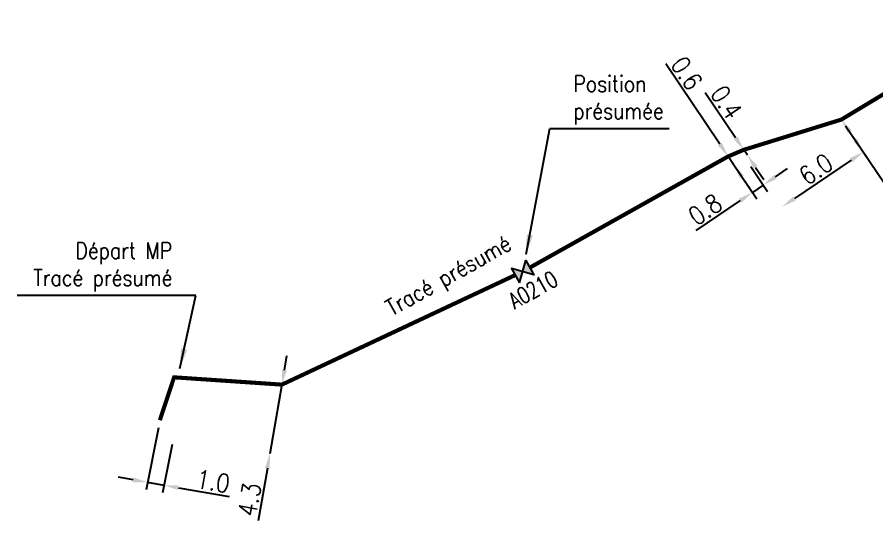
# Model space of a CAD drawing. Header units: millimetres. Extents: x 184000 to 185000, y 128000 to 129000.
# Drawn here: x 184189.9 to 184242.6, y 128630.4 to 128661.3 of the extents above; entities that cross this region are included whole.
import ezdxf
from ezdxf.enums import TextEntityAlignment as Align

# ---------------------------------------------------------------- set-up
doc = ezdxf.new("R2010")
doc.units = ezdxf.units.MM
doc.header["$PDMODE"] = 34
doc.layers.get('0').update_dxf_attribs({"linetype": 'CONTINUOUS'})
doc.layers.get('DEFPOINTS').update_dxf_attribs({"linetype": 'CONTINUOUS'})
doc.layers.add('G_120', color=4, linetype='CONTINUOUS')
doc.layers.add('G_300', color=7, linetype='CONTINUOUS')
doc.styles.get("Standard").update_dxf_attribs({"font": 'romans.shx', "width": 0.85})
doc.linetypes.add('G_typB_AP', pattern='A,5,-0.3,["o",Standard,S=1.5,R=0,X=0,Y=-0.5],-1.65', length=6.95)
doc.dimstyles.get("Standard").update_dxf_attribs({"dimtxt": 1.5, "dimasz": 1.2, "dimexe": 0.625, "dimexo": 0.625, "dimgap": 0.25, "dimtad": 1, "dimdec": 1, "dimzin": 0, "dimdsep": 46, "dimtxsty": 'Standard', "dimcen": -0.5, "dimadec": 0, "dimazin": 0, "dimtfac": 1, "dimtdec": 1, "dimtmove": 0, "dimatfit": 3, "dimfxl": 0, "dimtolj": 1, "dimtzin": 0, "dimarcsym": 0})

# ---------------------------------------------------------------- blocks, each defined once
blk = doc.blocks.new('*D439')
at = {"layer": 'DEFPOINTS', "color": 0, "linetype": 'Continuous', "transparency": 16777216}
for p in [(184198.663, 128636.6), (184199.5, 128635.575), (184198.914, 128632.618)]:
    blk.add_point(p, dxfattribs=at)
at = {"layer": 'G_120', "color": 0, "linetype": 'Continuous', "lineweight": -2, "transparency": 16777216}
for p, q in [((184198.572, 128636.14), (184197.817, 128632.333)), ((184199.409, 128635.115), (184198.822, 128632.158)), ((184197.021, 128632.946), (184196.134, 128633.1)), ((184197.908, 128632.793), (184198.914, 128632.618)), ((184199.8, 128632.464), (184202.904, 128631.927))]:
    blk.add_line(p, q, dxfattribs=at)
at = {"layer": 'G_120', "color": 0, "linetype": 'Continuous', "transparency": 16777216}
for points in [[(184197.047, 128633.094), (184196.995, 128632.798), (184197.908, 128632.793)], [(184199.826, 128632.612), (184199.775, 128632.317), (184198.914, 128632.618)]]:
    blk.add_solid(points, dxfattribs=at)
at = {"layer": 'G_120', "color": 0, "linetype": 'Continuous', "transparency": 16777216, "insert": (184201.927, 128632.857), "char_height": 1.125, "attachment_point": 5, "rotation": 350.1662}
blk.add_mtext('\\A1;1.0', dxfattribs=at)
blk = doc.blocks.new('G_300_04')
at = {"linetype": 'Continuous'}
h = blk.add_hatch(color=0, dxfattribs=at)
h.paths.add_polyline_path([(-0.5, 0.5), (-0.5, -0.5), (0, 0)])
h.paths.add_polyline_path([(0.5, 0.5), (0, 0), (0.5, -0.5)])
at = {"color": 0, "linetype": 'Continuous', "flags": 128}
blk.add_lwpolyline([(-0.5, -0.5), (0.5, 0.5), (0.5, -0.5), (-0.5, 0.5)], close=True, dxfattribs=at)
at = {"color": 0, "linetype": 'Continuous', "width": 0.75}
blk.add_attdef('NUM', text='', height=1, dxfattribs=at).set_placement((0, 1.782), align=Align.MIDDLE_CENTER)
at = {"color": 0, "linetype": 'Continuous', "width": 0.75, "flags": 3}
for tag, p in [('DEF_LEG', (0, -5)), ('DEF_COUP', (0, -7.5)), ('DEF_TYPE', (0, -10))]:
    blk.add_attdef(tag, text='', height=1.2, dxfattribs=at).set_placement(p, align=Align.MIDDLE)
blk = doc.blocks.new('*D49')
at = {"layer": 'DEFPOINTS', "color": 0, "linetype": 'Continuous', "transparency": 16777216}
for p in [(184206.144, 128638.786), (184205.41, 128634.549), (184205.41, 128634.549)]:
    blk.add_point(p, dxfattribs=at)
at = {"layer": 'G_120', "color": 0, "linetype": 'Continuous', "lineweight": -2, "transparency": 16777216}
for p, q in [((184206.298, 128639.673), (184206.452, 128640.56)), ((184206.144, 128638.786), (184205.41, 128634.549)), ((184205.256, 128633.663), (184204.696, 128630.432))]:
    blk.add_line(p, q, dxfattribs=at)
at = {"layer": 'G_120', "color": 0, "linetype": 'Continuous', "transparency": 16777216}
for points in [[(184206.15, 128639.699), (184206.446, 128639.647), (184206.144, 128638.786)], [(184205.109, 128633.688), (184205.404, 128633.637), (184205.41, 128634.549)]]:
    blk.add_solid(points, dxfattribs=at)
at = {"layer": 'G_120', "color": 0, "linetype": 'Continuous', "transparency": 16777216, "insert": (184204.161, 128631.732), "char_height": 1.125, "attachment_point": 5, "rotation": 80.1662}
blk.add_mtext('\\A1;4.3', dxfattribs=at)
blk = doc.blocks.new('*D54')
at = {"layer": 'DEFPOINTS', "color": 0, "linetype": 'Continuous', "transparency": 16777216}
for p in [(184233.506, 128652.782), (184234.628, 128652.55), (184235.657, 128651.026)]:
    blk.add_point(p, dxfattribs=at)
at = {"layer": 'G_120', "color": 0, "linetype": 'Continuous', "lineweight": -2, "transparency": 16777216}
for p, q in [((184233.768, 128652.393), (184235.256, 128650.19)), ((184234.89, 128652.162), (184235.919, 128650.638)), ((184236.403, 128651.53), (184237.149, 128652.034)), ((184235.657, 128651.026), (184234.994, 128650.578)), ((184234.248, 128650.075), (184231.531, 128648.24))]:
    blk.add_line(p, q, dxfattribs=at)
at = {"layer": 'G_120', "color": 0, "linetype": 'Continuous', "transparency": 16777216}
for points in [[(184236.319, 128651.654), (184236.487, 128651.406), (184235.657, 128651.026)], [(184234.164, 128650.199), (184234.332, 128649.95), (184234.994, 128650.578)]]:
    blk.add_solid(points, dxfattribs=at)
at = {"layer": 'G_120', "color": 0, "linetype": 'Continuous', "transparency": 16777216, "insert": (184232.097, 128649.527), "char_height": 1.125, "attachment_point": 5, "rotation": 34.0356}
blk.add_mtext('\\A1;0.8', dxfattribs=at)
blk = doc.blocks.new('*D55')
at = {"layer": 'DEFPOINTS', "color": 0, "linetype": 'Continuous', "transparency": 16777216}
for p in [(184233.506, 128652.782), (184233.842, 128652.285), (184233.842, 128652.285)]:
    blk.add_point(p, dxfattribs=at)
at = {"layer": 'G_120', "color": 0, "linetype": 'Continuous', "lineweight": -2, "transparency": 16777216}
for p, q in [((184233.002, 128653.528), (184229.676, 128658.452)), ((184233.842, 128652.285), (184233.506, 128652.782)), ((184234.345, 128651.539), (184234.849, 128650.793))]:
    blk.add_line(p, q, dxfattribs=at)
at = {"layer": 'G_120', "color": 0, "linetype": 'Continuous', "transparency": 16777216}
for points in [[(184233.126, 128653.612), (184232.878, 128653.444), (184233.506, 128652.782)], [(184234.47, 128651.623), (184234.221, 128651.455), (184233.842, 128652.285)]]:
    blk.add_solid(points, dxfattribs=at)
at = {"layer": 'G_120', "color": 0, "linetype": 'Continuous', "transparency": 16777216, "insert": (184230.963, 128657.886), "char_height": 1.125, "attachment_point": 5, "rotation": 304.0356}
blk.add_mtext('\\A1;0.6', dxfattribs=at)
blk = doc.blocks.new('*D56')
at = {"layer": 'DEFPOINTS', "color": 0, "linetype": 'Continuous', "transparency": 16777216}
for p in [(184234.463, 128653.187), (184234.687, 128652.855), (184234.687, 128652.855)]:
    blk.add_point(p, dxfattribs=at)
at = {"layer": 'G_120', "color": 0, "linetype": 'Continuous', "lineweight": -2, "transparency": 16777216}
for p, q in [((184233.959, 128653.933), (184232.099, 128656.687)), ((184234.687, 128652.855), (184234.463, 128653.187)), ((184235.191, 128652.11), (184235.694, 128651.364))]:
    blk.add_line(p, q, dxfattribs=at)
at = {"layer": 'G_120', "color": 0, "linetype": 'Continuous', "transparency": 16777216}
for points in [[(184234.084, 128654.017), (184233.835, 128653.849), (184234.463, 128653.187)], [(184235.315, 128652.194), (184235.066, 128652.026), (184234.687, 128652.855)]]:
    blk.add_solid(points, dxfattribs=at)
at = {"layer": 'G_120', "color": 0, "linetype": 'Continuous', "transparency": 16777216, "insert": (184233.399, 128656.103), "char_height": 1.125, "attachment_point": 5, "rotation": 304.0356}
blk.add_mtext('\\A1;0.4', dxfattribs=at)
blk = doc.blocks.new('*D72')
at = {"layer": 'DEFPOINTS', "color": 0, "linetype": 'Continuous', "transparency": 16777216}
for p in [(184240.449, 128655.044), (184236.82, 128649.697), (184236.82, 128649.697)]:
    blk.add_point(p, dxfattribs=at)
at = {"layer": 'G_120', "color": 0, "linetype": 'Continuous', "lineweight": -2, "transparency": 16777216}
for p, q in [((184240.711, 128654.656), (184242.055, 128652.667)), ((184241.046, 128652.552), (184237.566, 128650.201))]:
    blk.add_line(p, q, dxfattribs=at)
at = {"layer": 'G_120', "color": 0, "linetype": 'Continuous', "transparency": 16777216}
for points in [[(184240.962, 128652.676), (184241.13, 128652.427), (184241.792, 128653.056)], [(184237.482, 128650.325), (184237.65, 128650.077), (184236.82, 128649.697)]]:
    blk.add_solid(points, dxfattribs=at)
at = {"layer": 'G_120', "color": 0, "linetype": 'Continuous', "transparency": 16777216, "insert": (184238.886, 128651.998), "char_height": 1.125, "attachment_point": 5, "rotation": 34.0356}
blk.add_mtext('\\A1;6.0', dxfattribs=at)
blk = doc.blocks.new('*D73')
at = {"layer": 'DEFPOINTS', "color": 0, "linetype": 'Continuous', "transparency": 16777216}
for p in [(184240.449, 128655.044), (184241.792, 128653.056), (184241.792, 128653.056)]:
    blk.add_point(p, dxfattribs=at)
at = {"layer": 'G_120', "color": 0, "linetype": 'Continuous', "lineweight": -2, "transparency": 16777216}
for p, q in [((184240.953, 128654.299), (184241.288, 128653.801)), ((184241.792, 128653.056), (184244.156, 128649.555))]:
    blk.add_line(p, q, dxfattribs=at)
at = {"layer": 'G_120', "color": 0, "linetype": 'Continuous', "transparency": 16777216}
for points in [[(184241.077, 128654.383), (184240.828, 128654.215), (184240.449, 128655.044)], [(184241.413, 128653.885), (184241.164, 128653.717), (184241.792, 128653.056)]]:
    blk.add_solid(points, dxfattribs=at)
at = {"layer": 'G_120', "color": 0, "linetype": 'Continuous', "transparency": 16777216, "insert": (184244.1, 128650.979), "char_height": 1.125, "attachment_point": 5, "rotation": 304.0356}
blk.add_mtext('\\A1;2.4', dxfattribs=at)

msp = doc.modelspace()

# ---------------------------------------------------------------- linework, layer by layer
at = {"layer": 'G_120', "linetype": 'G_typB_AP', "ltscale": 0.5, "const_width": 0.25}
msp.add_lwpolyline([(184221.349, 128645.964), (184233.506, 128652.782), (184234.463, 128653.187), (184240.449, 128655.044), (184250.652, 128661.198)], dxfattribs=at)
at = {"layer": 'G_120', "linetype": 'G_typB_AP', "ltscale": 0.5, "const_width": 0.25, "flags": 128}
msp.add_lwpolyline([(184220.461, 128645.508), (184206.144, 128638.786), (184199.535, 128639.234), (184198.663, 128636.6)], dxfattribs=at)

# ---------------------------------------------------------------- block references
at = {"layer": 'G_300', "ltscale": 0.5}
ref = msp.add_blockref('G_300_04', (184220.913, 128645.72), dxfattribs=dict(at, rotation=29.28339087583584))
ref.add_attrib('NUM', 'A0210', dxfattribs={"layer": '0', "color": 0, "linetype": 'Continuous', "height": 1, "rotation": 29.2834, "width": 0.75}).set_placement((184221.546, 128644.608), align=Align.MIDDLE_CENTER)

# ---------------------------------------------------------------- texts
at = {"layer": 'G_120', "linetype": 'Continuous', "width": 0.85}
msp.add_text('Tracé présumé', height=1, rotation=29.2834, dxfattribs=at).set_placement((184216.435, 128645.338), align=Align.MIDDLE)
at = {"layer": 'G_120', "linetype": 'Continuous', "insert": (184199.429, 128646.006), "char_height": 1, "attachment_point": 6}
msp.add_mtext('Départ MP\\PTracé présumé', dxfattribs=at)
at = {"layer": 'G_300', "linetype": 'Continuous', "insert": (184224.015, 128656.239), "char_height": 1, "attachment_point": 4}
msp.add_mtext('Position\\Pprésumée', dxfattribs=at)

# ---------------------------------------------------------------- dimensions: what is measured, and where the dimension line sits
at = {"layer": 'G_120', "linetype": 'Continuous'}
for base, p1, p2, angle, override, picture, middle in [((184233.842, 128652.285), (184233.506, 128652.782), (184233.842, 128652.285), 124.0356, {"dimscale": 0.75, "dimatfit": 0}, '*D55', (184230.342, 128657.466)), ((184234.687, 128652.855), (184234.463, 128653.187), (184234.687, 128652.855), 124.0356, {"dimscale": 0.75, "dimatfit": 0}, '*D56', (184232.777, 128655.683)), ((184241.792, 128653.056), (184240.449, 128655.044), (184241.792, 128653.056), 124.0356, {"dimscale": 0.75}, '*D73', (184243.478, 128650.559)), ((184235.657, 128651.026), (184233.506, 128652.782), (184234.628, 128652.55), 214.0356, {"dimscale": 0.75, "dimatfit": 0}, '*D54', (184232.517, 128648.905)), ((184205.41, 128634.549), (184206.144, 128638.786), (184205.41, 128634.549), 80.1662, {"dimscale": 0.75, "dimatfit": 0}, '*D49', (184204.9, 128631.604)), ((184198.914, 128632.618), (184198.663, 128636.6), (184199.5, 128635.575), 170.1662, {"dimscale": 0.75, "dimatfit": 0}, '*D439', (184201.799, 128632.118))]:
    dim = msp.add_linear_dim(base=base, p1=p1, p2=p2, angle=angle, dimstyle='Standard', override=override, dxfattribs=at)
    dim.commit()
    dim.dimension.update_dxf_attribs({"geometry": picture, "text_midpoint": middle, "dimtype": 160})
dim = msp.add_linear_dim(base=(184236.82, 128649.697), p1=(184240.449, 128655.044), p2=(184236.82, 128649.697), angle=34.0356, dimstyle='Standard', override={"dimscale": 0.75, "dimatfit": 0}, dxfattribs=at)
dim.commit()
dim.dimension.update_dxf_attribs({"geometry": '*D72', "text_midpoint": (184238.886, 128651.998)})

# ---------------------------------------------------------------- leaders
at = {"layer": 'G_120', "linetype": 'Continuous', "annotation_type": 0, "has_hookline": 1, "hookline_direction": 1, "text_width": 9.512}
msp.add_leader([(184199.889, 128639.785), (184200.879, 128644.256), (184199.679, 128644.256)], dimstyle='Standard', dxfattribs=at)
at = {"layer": 'G_300', "linetype": 'Continuous', "annotation_type": 0, "has_hookline": 1, "hookline_direction": 0, "text_width": 5.869}
msp.add_leader([(184221.124, 128646.784), (184222.565, 128654.489), (184223.765, 128654.489)], dimstyle='Standard', dxfattribs=at)

doc.saveas('drawing.dxf')
